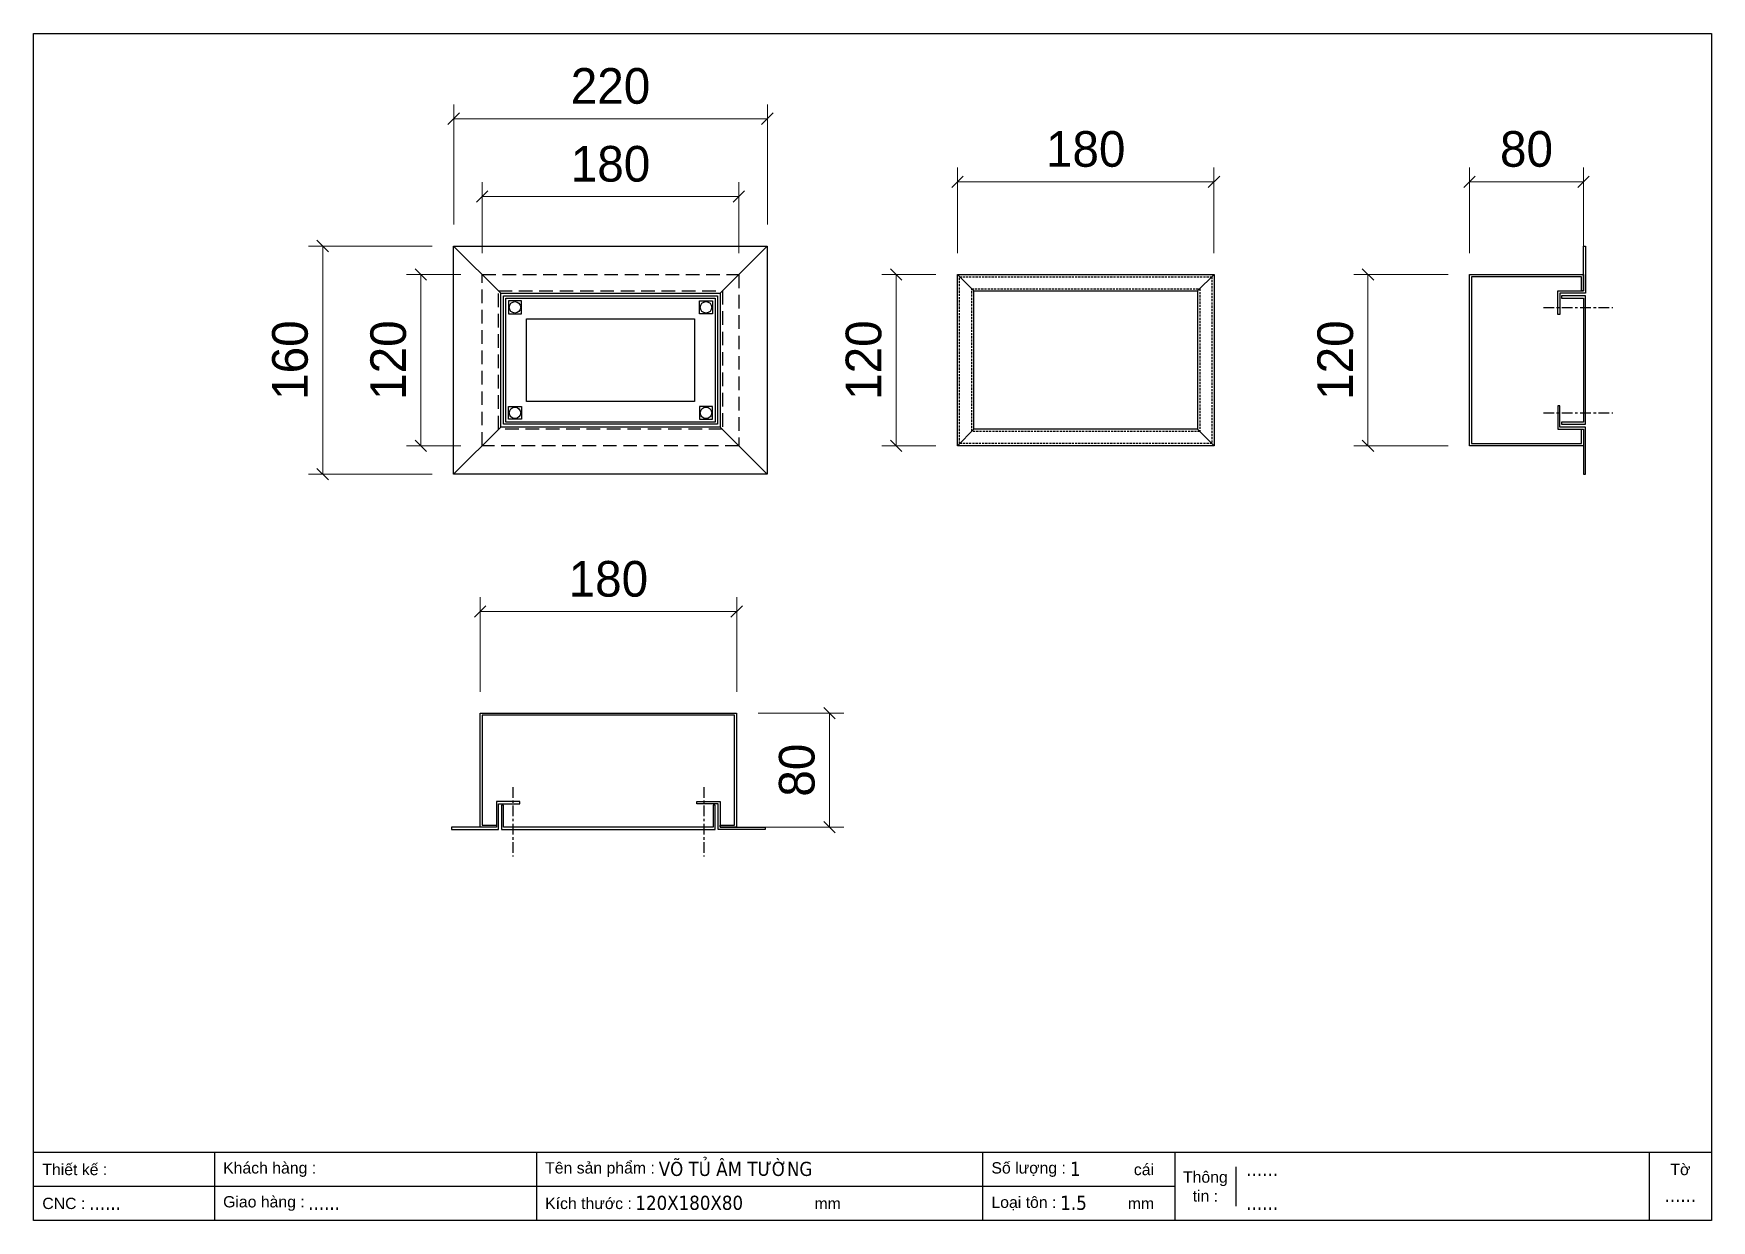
# Model space of a CAD drawing. Header units: millimetres. Extents: x 0 to 1177, y 0 to 832.
import ezdxf
from ezdxf.enums import TextEntityAlignment as Align

# ---------------------------------------------------------------- set-up
doc = ezdxf.new("R2010")
doc.units = ezdxf.units.MM
for name, pattern in [('C1', [4.3, 2.5, -0.6, 0.6, -0.6]), ('DASHED', [0.75, 0.5, -0.25]), ('HIDDEN2', [4.7625, 3.175, -1.5875])]:
    doc.linetypes.add(name, pattern=pattern)
doc.styles.add('Arial', font='arial.ttf')
doc.styles.add('Tahoma (Input Text)', font='tahoma.ttf')
doc.dimstyles.get("Standard").update_dxf_attribs({"dimtxt": 2.5, "dimasz": 2.5, "dimexe": 1.25, "dimexo": 0.625, "dimtad": 1, "dimcen": 2.5, "dimazin": 3, "dimtfac": 1, "dimtmove": 0, "dimatfit": 3})

# ---------------------------------------------------------------- blocks, each defined once
blk = doc.blocks.new('*D1')
at = {"color": 0, "linetype": 'ByBlock', "lineweight": -2}
for p, q in [((318.7, 721.9), (310.7, 713.9)), ((490.7, 713.9), (498.7, 721.9))]:
    blk.add_line(p, q, dxfattribs=at)
at = {"color": 5, "lineweight": 9, "ltscale": 3, "transparency": 16777216}
for p, q in [((314.7, 678.2), (314.7, 727.9)), ((314.7, 717.9), (494.7, 717.9)), ((494.7, 678.2), (494.7, 727.9))]:
    blk.add_line(p, q, dxfattribs=at)
at = {"layer": 'Defpoints', "color": 0, "ltscale": 3, "transparency": 16777216}
for p in [(494.7, 717.9), (314.7, 663.2), (494.7, 663.2)]:
    blk.add_point(p, dxfattribs=at)
at = {"color": 3, "ltscale": 3, "transparency": 16777216, "insert": (404.7, 740.7), "char_height": 25, "attachment_point": 5}
blk.add_mtext('180', dxfattribs=at)
blk = doc.blocks.new('*D2')
at = {"color": 5, "lineweight": 9, "ltscale": 3, "transparency": 16777216}
for p, q in [((299.7, 663.2), (261.7, 663.2)), ((271.7, 663.2), (271.7, 543.2)), ((299.7, 543.2), (261.7, 543.2))]:
    blk.add_line(p, q, dxfattribs=at)
at = {"color": 0, "linetype": 'ByBlock', "lineweight": -2}
for p, q in [((275.7, 659.2), (267.7, 667.2)), ((267.7, 547.2), (275.7, 539.2))]:
    blk.add_line(p, q, dxfattribs=at)
at = {"layer": 'Defpoints', "color": 0, "ltscale": 3, "transparency": 16777216}
for p in [(314.7, 663.2), (271.7, 543.2), (314.7, 543.2)]:
    blk.add_point(p, dxfattribs=at)
at = {"color": 3, "ltscale": 3, "transparency": 16777216, "insert": (248.9, 603.2), "char_height": 25, "attachment_point": 5, "rotation": 90}
blk.add_mtext('120', dxfattribs=at)
blk = doc.blocks.new('*D3')
at = {"color": 5, "lineweight": 9, "ltscale": 3, "transparency": 16777216}
for p, q in [((313.2, 370.7), (313.2, 436.9)), ((493.2, 370.7), (493.2, 436.9)), ((493.2, 426.9), (313.2, 426.9))]:
    blk.add_line(p, q, dxfattribs=at)
at = {"color": 0, "linetype": 'ByBlock', "lineweight": -2}
for p, q in [((317.2, 430.9), (309.2, 422.9)), ((489.2, 422.9), (497.2, 430.9))]:
    blk.add_line(p, q, dxfattribs=at)
at = {"layer": 'Defpoints', "color": 0, "ltscale": 3, "transparency": 16777216}
for p in [(313.2, 426.9), (313.2, 355.7), (493.2, 355.7)]:
    blk.add_point(p, dxfattribs=at)
at = {"color": 3, "ltscale": 3, "transparency": 16777216, "insert": (403.2, 449.7), "char_height": 25, "attachment_point": 5}
blk.add_mtext('180', dxfattribs=at)
blk = doc.blocks.new('*D4')
at = {"color": 5, "lineweight": 9, "ltscale": 3, "transparency": 16777216}
for p, q in [((508.2, 355.7), (568.3, 355.7)), ((558.3, 275.7), (558.3, 355.7)), ((508.2, 275.7), (568.3, 275.7))]:
    blk.add_line(p, q, dxfattribs=at)
at = {"color": 0, "linetype": 'ByBlock', "lineweight": -2}
for p, q in [((562.3, 351.7), (554.3, 359.7)), ((554.3, 279.7), (562.3, 271.7))]:
    blk.add_line(p, q, dxfattribs=at)
at = {"layer": 'Defpoints', "color": 0, "ltscale": 3, "transparency": 16777216}
for p in [(493.2, 355.7), (558.3, 355.7), (493.2, 275.7)]:
    blk.add_point(p, dxfattribs=at)
at = {"color": 3, "ltscale": 3, "transparency": 16777216, "insert": (535.5, 315.7), "char_height": 25, "attachment_point": 5, "rotation": 90}
blk.add_mtext('80', dxfattribs=at)
blk = doc.blocks.new('*D5')
at = {"color": 5, "lineweight": 9, "ltscale": 3, "transparency": 16777216}
for p, q in [((294.7, 698.2), (294.7, 782.5)), ((514.7, 698.2), (514.7, 782.5)), ((294.7, 772.5), (514.7, 772.5))]:
    blk.add_line(p, q, dxfattribs=at)
at = {"color": 0, "linetype": 'ByBlock', "lineweight": -2}
for p, q in [((298.7, 776.5), (290.7, 768.5)), ((510.7, 768.5), (518.7, 776.5))]:
    blk.add_line(p, q, dxfattribs=at)
at = {"layer": 'Defpoints', "color": 0, "ltscale": 3, "transparency": 16777216}
for p in [(514.7, 772.5), (294.7, 683.2), (514.7, 683.2)]:
    blk.add_point(p, dxfattribs=at)
at = {"color": 3, "ltscale": 3, "transparency": 16777216, "insert": (404.7, 795.3), "char_height": 25, "attachment_point": 5}
blk.add_mtext('220', dxfattribs=at)
blk = doc.blocks.new('*D6')
at = {"color": 5, "lineweight": 9, "ltscale": 3, "transparency": 16777216}
for p, q in [((279.7, 683.2), (192.8, 683.2)), ((202.8, 683.2), (202.8, 523.2)), ((279.7, 523.2), (192.8, 523.2))]:
    blk.add_line(p, q, dxfattribs=at)
at = {"color": 0, "linetype": 'ByBlock', "lineweight": -2}
for p, q in [((206.8, 679.2), (198.8, 687.2)), ((198.8, 527.2), (206.8, 519.2))]:
    blk.add_line(p, q, dxfattribs=at)
at = {"layer": 'Defpoints', "color": 0, "ltscale": 3, "transparency": 16777216}
for p in [(294.7, 683.2), (202.8, 523.2), (294.7, 523.2)]:
    blk.add_point(p, dxfattribs=at)
at = {"color": 3, "ltscale": 3, "transparency": 16777216, "insert": (180, 603.2), "char_height": 25, "attachment_point": 5, "rotation": 90}
blk.add_mtext('160', dxfattribs=at)
blk = doc.blocks.new('*D7')
at = {"color": 5, "lineweight": 9, "ltscale": 3, "transparency": 16777216}
for p, q in [((633, 663.2), (595, 663.2)), ((605, 663.2), (605, 543.2)), ((633, 543.2), (595, 543.2))]:
    blk.add_line(p, q, dxfattribs=at)
at = {"color": 0, "linetype": 'ByBlock', "lineweight": -2}
for p, q in [((609, 659.2), (601, 667.2)), ((601, 547.2), (609, 539.2))]:
    blk.add_line(p, q, dxfattribs=at)
at = {"layer": 'Defpoints', "color": 0, "ltscale": 3, "transparency": 16777216}
for p in [(648, 663.2), (605, 543.2), (648, 543.2)]:
    blk.add_point(p, dxfattribs=at)
at = {"color": 3, "ltscale": 3, "transparency": 16777216, "insert": (582.3, 603.2), "char_height": 25, "attachment_point": 5, "rotation": 90}
blk.add_mtext('120', dxfattribs=at)
blk = doc.blocks.new('*D8')
at = {"color": 0, "linetype": 'ByBlock', "lineweight": -2}
for p, q in [((652, 732.3), (644, 724.3)), ((824, 724.3), (832, 732.3))]:
    blk.add_line(p, q, dxfattribs=at)
at = {"color": 5, "lineweight": 9, "ltscale": 3, "transparency": 16777216}
for p, q in [((648, 678.2), (648, 738.3)), ((828, 678.2), (828, 738.3)), ((648, 728.3), (828, 728.3))]:
    blk.add_line(p, q, dxfattribs=at)
at = {"layer": 'Defpoints', "color": 0, "ltscale": 3, "transparency": 16777216}
for p in [(828, 728.3), (648, 663.2), (828, 663.2)]:
    blk.add_point(p, dxfattribs=at)
at = {"color": 3, "ltscale": 3, "transparency": 16777216, "insert": (738, 751.1), "char_height": 25, "attachment_point": 5}
blk.add_mtext('180', dxfattribs=at)
blk = doc.blocks.new('*D9')
at = {"color": 5, "lineweight": 9, "ltscale": 3, "transparency": 16777216}
for p, q in [((992.2, 663.2), (926, 663.2)), ((936, 663.2), (936, 543.2)), ((992.2, 543.2), (926, 543.2))]:
    blk.add_line(p, q, dxfattribs=at)
at = {"color": 0, "linetype": 'ByBlock', "lineweight": -2}
for p, q in [((940, 659.2), (932, 667.2)), ((932, 547.2), (940, 539.2))]:
    blk.add_line(p, q, dxfattribs=at)
at = {"layer": 'Defpoints', "color": 0, "ltscale": 3, "transparency": 16777216}
for p in [(1007.2, 663.2), (936, 543.2), (1007.2, 543.2)]:
    blk.add_point(p, dxfattribs=at)
at = {"color": 3, "ltscale": 3, "transparency": 16777216, "insert": (913.2, 603.2), "char_height": 25, "attachment_point": 5, "rotation": 90}
blk.add_mtext('120', dxfattribs=at)
blk = doc.blocks.new('*D10')
at = {"color": 0, "linetype": 'ByBlock', "lineweight": -2}
for p, q in [((1011.2, 732.3), (1003.2, 724.3)), ((1083.2, 724.3), (1091.2, 732.3))]:
    blk.add_line(p, q, dxfattribs=at)
at = {"color": 5, "lineweight": 9, "ltscale": 3, "transparency": 16777216}
for p, q in [((1007.2, 678.2), (1007.2, 738.3)), ((1087.2, 678.2), (1087.2, 738.3)), ((1087.2, 728.3), (1007.2, 728.3))]:
    blk.add_line(p, q, dxfattribs=at)
at = {"layer": 'Defpoints', "color": 0, "ltscale": 3, "transparency": 16777216}
for p in [(1007.2, 728.3), (1007.2, 663.2), (1087.2, 663.2)]:
    blk.add_point(p, dxfattribs=at)
at = {"color": 3, "ltscale": 3, "transparency": 16777216, "insert": (1047.2, 751.1), "char_height": 25, "attachment_point": 5}
blk.add_mtext('80', dxfattribs=at)
blk = doc.blocks.new('khungtenAsean2')
at = {"color": 7}
for p, q in [((2970, -1980), (0, -1980)), ((320, -1980), (320, -2100)), ((890, -1980), (890, -2100)), ((1680, -1980), (1680, -2100)), ((2020, -1980), (2020, -2100)), ((2860, -1980), (2860, -2100)), ((2128.3, -2005), (2128.3, -2075)), ((2020, -2040), (0, -2040))]:
    blk.add_line(p, q, dxfattribs=at)
blk.add_lwpolyline([(0, 0), (2970, 0), (2970, -2100), (0, -2100)], close=True, dxfattribs=at)
at = {"color": 2, "char_height": 20, "style": 'Arial'}
for s, insert, width, attachment_point in [('  Thiết kế :', (0, -2010), 917.634, 4), ('  Khách hàng :', (320, -2010), 917.634, 4), ('  Tên sản phẩm :', (890, -2010), 917.634, 4), ('  Số lượng :', (1680, -2010), 917.634, 4), ('cái', (1947.6, -2010), 917.634, 4), ('Thông\\Ptin :', (2074.2, -2040), 108.311, 5), ('Tờ', (2915, -2010), 110, 5), ('  CNC :', (0, -2070), 917.634, 4), ('  Giao hàng :', (320, -2070), 917.634, 4), ('  Kích thước :', (890, -2070), 917.634, 4), ('mm', (1382.3, -2070), 917.634, 4), ('  Loại tôn :', (1680, -2070), 917.634, 4), ('mm', (1936.9, -2070), 917.634, 4)]:
    blk.add_mtext(s, dxfattribs=dict(at, insert=insert, width=width, attachment_point=attachment_point))
at = {"color": 1, "style": 'Tahoma (Input Text)', "flags": 8}
for tag, p in [('#01', (137.1, -2021.3)), ('#03', (506.6, -2019.3)), ('#05', (1106.6, -2021.3)), ('#07', (1834.7, -2021.3)), ('#09', (2146.7, -2021.3)), ('#02', (98.5, -2081.3)), ('#04', (486.1, -2081.3)), ('#06', (1065.3, -2081.3)), ('#08', (1817.4, -2081.3)), ('#10', (2146.7, -2081.3))]:
    blk.add_attdef(tag, p, '', height=25, dxfattribs=at)
blk.add_attdef('#11', text='', height=25, dxfattribs=at).set_placement((2915, -2067.3), align=Align.CENTER)

msp = doc.modelspace()

# ---------------------------------------------------------------- linework, layer by layer
at = {"ltscale": 3}
for p, q in [((294.677, 683.208), (327.677, 650.208)), ((1087.192, 683.208), (1088.692, 683.208)), ((648.026, 663.208), (659.526, 651.708)), ((816.526, 651.708), (828.026, 663.208)), ((327.677, 650.208), (327.677, 650.208)), ((659.526, 554.708), (648.026, 543.208)), ((816.526, 554.708), (828.026, 543.208)), ((513.168, 275.704), (513.168, 274.204))]:
    msp.add_line(p, q, dxfattribs=at)
at = {"color": 51, "ltscale": 3, "true_color": 0xf8f6b0}
for p, q in [((514.677, 683.208), (481.677, 650.208)), ((327.677, 556.208), (294.677, 523.208)), ((481.677, 556.208), (514.677, 523.208))]:
    msp.add_line(p, q, dxfattribs=at)
at = {"linetype": 'C1', "ltscale": 3}
for p, q in [((1059.052, 640.208), (1107.668, 640.208)), ((1059.052, 566.208), (1107.668, 566.208)), ((336.168, 303.844), (336.168, 255.228)), ((470.168, 303.844), (470.168, 255.228))]:
    msp.add_line(p, q, dxfattribs=at)
at = {"color": 51, "ltscale": 3, "true_color": 0xf8f6b0}
for points in [[(294.677, 683.208), (514.677, 683.208), (514.677, 523.208), (294.677, 523.208)], [(327.677, 650.208), (481.677, 650.208), (481.677, 556.208), (327.677, 556.208)], [(345.677, 632.208), (463.677, 632.208), (463.677, 574.208), (345.677, 574.208)], [(1088.692, 523.208), (1088.692, 556.208), (1070.692, 556.208), (1070.692, 571.208), (1069.192, 571.208), (1069.192, 554.708), (1087.192, 554.708), (1087.192, 523.208)], [(293.168, 274.204), (326.168, 274.204), (326.168, 292.204), (341.168, 292.204), (341.168, 293.704), (324.668, 293.704), (324.668, 275.704), (293.168, 275.704)]]:
    msp.add_lwpolyline(points, close=True, dxfattribs=at)
for points in [[(1088.692, 683.208), (1088.692, 650.208), (1070.692, 650.208), (1070.692, 635.208), (1069.192, 635.208), (1069.192, 651.708), (1087.192, 651.708), (1087.192, 683.208)], [(513.168, 274.204), (480.168, 274.204), (480.168, 292.204), (465.168, 292.204), (465.168, 293.704), (481.668, 293.704), (481.668, 275.704), (513.168, 275.704)]]:
    msp.add_lwpolyline(points, dxfattribs=at)
at = {"linetype": 'HIDDEN2', "ltscale": 3}
for points in [[(314.677, 663.208), (494.677, 663.208), (494.677, 543.208), (314.677, 543.208)], [(326.177, 651.708), (483.177, 651.708), (483.177, 554.708), (326.177, 554.708)]]:
    msp.add_lwpolyline(points, close=True, dxfattribs=at)
at = {"ltscale": 3}
for points in [[(648.026, 663.208), (828.026, 663.208), (828.026, 543.208), (648.026, 543.208)], [(1087.192, 543.208), (1007.192, 543.208), (1007.192, 663.208), (1087.192, 663.208), (1087.192, 651.708), (1085.692, 651.708), (1085.692, 651.708), (1085.692, 651.708), (1085.692, 651.708), (1085.692, 651.708), (1085.692, 661.708), (1008.692, 661.708), (1008.692, 544.708), (1085.692, 544.708), (1085.692, 554.708), (1085.692, 554.708), (1085.692, 554.708), (1085.692, 554.708), (1085.692, 554.708), (1087.192, 554.708)], [(659.526, 651.708), (816.526, 651.708), (816.526, 554.708), (659.526, 554.708)], [(313.168, 275.704), (313.168, 355.704), (493.168, 355.704), (493.168, 275.704), (481.668, 275.704), (481.668, 277.204), (481.668, 277.204), (481.668, 277.204), (481.668, 277.204), (481.668, 277.204), (491.668, 277.204), (491.668, 354.204), (314.668, 354.204), (314.668, 277.204), (324.668, 277.204), (324.668, 277.204), (324.668, 277.204), (324.668, 277.204), (324.668, 277.204), (324.668, 275.704)]]:
    msp.add_lwpolyline(points, close=True, dxfattribs=at)
at = {"linetype": 'DASHED', "ltscale": 3}
for points in [[(649.526, 661.708), (826.526, 661.708), (826.526, 544.708), (649.526, 544.708)], [(658.026, 653.208), (818.026, 653.208), (818.026, 553.208), (658.026, 553.208)]]:
    msp.add_lwpolyline(points, close=True, dxfattribs=at)
at = {"color": 6, "ltscale": 3}
for points in [[(329.677, 648.208), (479.677, 648.208), (479.677, 558.208), (329.677, 558.208)], [(331.177, 646.708), (478.177, 646.708), (478.177, 559.708), (331.177, 559.708)]]:
    msp.add_lwpolyline(points, close=True, dxfattribs=at)
at = {"color": 6}
for points in [[(1071.783, 646.708), (1071.783, 646.708), (1087.192, 646.708), (1087.192, 559.708), (1071.783, 559.708), (1071.783, 559.708), (1071.783, 559.708), (1071.783, 558.208), (1088.692, 558.208), (1088.692, 648.208), (1071.783, 648.208), (1071.783, 646.708)], [(476.668, 291.113), (476.668, 291.113), (476.668, 275.704), (329.668, 275.704), (329.668, 291.113), (329.668, 291.113), (329.668, 291.113), (328.168, 291.113), (328.168, 274.204), (478.168, 274.204), (478.168, 291.113), (476.668, 291.113)]]:
    msp.add_lwpolyline(points, close=True, dxfattribs=at)
at = {"color": 40, "ltscale": 3, "true_color": 0xf8d731}
for points in [[(333.177, 635.708), (342.177, 635.708), (342.177, 644.708), (333.177, 644.708)], [(476.177, 635.708), (467.177, 635.708), (467.177, 644.708), (476.177, 644.708)], [(333.177, 570.708), (342.177, 570.708), (342.177, 561.708), (333.177, 561.708)], [(476.177, 570.708), (467.177, 570.708), (467.177, 561.708), (476.177, 561.708)]]:
    msp.add_lwpolyline(points, close=True, dxfattribs=at)
for centre in [(337.677, 640.208), (471.677, 640.208), (337.677, 566.208), (471.677, 566.208)]:
    msp.add_circle(centre, 4, dxfattribs=at)

# ---------------------------------------------------------------- block references
at = {"color": 7}
ref = msp.add_blockref('khungtenAsean2', (0, 832.169), dxfattribs=dict(at, xscale=0.3962711310607911, yscale=0.3962711310607911, zscale=0.3962711310607911))
ref.add_attrib('#11', '......', dxfattribs={"color": 1, "height": 9.9068, "style": 'Tahoma (Input Text)'}).set_placement((1155.128, 12.939), align=Align.CENTER)
ref.add_attrib('#09', '......', (850.682, 31.196), dxfattribs={"color": 1, "height": 9.9068, "style": 'Tahoma (Input Text)'})
ref.add_attrib('#10', '......', (850.682, 7.42), dxfattribs={"color": 1, "height": 9.9068, "style": 'Tahoma (Input Text)'})
ref.add_attrib('#08', '1.5', (720.202, 7.42), dxfattribs={"color": 1, "height": 9.9068, "style": 'Tahoma (Input Text)'})
ref.add_attrib('#07', '1', (727.031, 31.196), dxfattribs={"color": 1, "height": 9.907, "style": 'Tahoma (Input Text)'})
ref.add_attrib('#06', '120X180X80', (422.16, 7.42), dxfattribs={"color": 1, "height": 9.9068, "style": 'Tahoma (Input Text)'})
ref.add_attrib('#05', 'VÕ TỦ ÂM TƯỜNG', (438.525, 31.196), dxfattribs={"color": 1, "height": 9.90678, "style": 'Tahoma (Input Text)'})
ref.add_attrib('#04', '......', (192.629, 7.42), dxfattribs={"color": 1, "height": 9.9068, "style": 'Tahoma (Input Text)'})
ref.add_attrib('#02', '......', (39.016, 7.42), dxfattribs={"color": 1, "height": 9.9068, "style": 'Tahoma (Input Text)'})

# ---------------------------------------------------------------- dimensions: what is measured, and where the dimension line sits
at = {"ltscale": 3}
for base, p1, p2, picture, middle in [((514.677, 772.527), (294.677, 683.208), (514.677, 683.208), '*D5', (404.677, 795.291)), ((828.026, 728.295), (648.026, 663.208), (828.026, 663.208), '*D8', (738.026, 751.06)), ((1007.192, 728.295), (1087.192, 663.208), (1007.192, 663.208), '*D10', (1047.192, 751.06)), ((494.677, 717.939), (314.677, 663.208), (494.677, 663.208), '*D1', (404.677, 740.703)), ((313.168, 426.941), (493.168, 355.704), (313.168, 355.704), '*D3', (403.168, 449.705))]:
    dim = msp.add_linear_dim(base=base, p1=p1, p2=p2, dimstyle='Standard', dxfattribs=at)
    dim.commit()
    dim.dimension.update_dxf_attribs({"geometry": picture, "text_midpoint": middle})
for base, p1, p2, angle, picture, middle in [((202.809, 523.208), (294.677, 683.208), (294.677, 523.208), 90, '*D6', (180.045, 603.208)), ((271.695, 543.208), (314.677, 663.208), (314.677, 543.208), 90, '*D2', (248.931, 603.208)), ((605.044, 543.208), (648.026, 663.208), (648.026, 543.208), 90, '*D7', (582.279, 603.208)), ((935.955, 543.208), (1007.192, 663.208), (1007.192, 543.208), 90, '*D9', (913.19, 603.208)), ((558.256, 355.704), (493.168, 275.704), (493.168, 355.704), 270, '*D4', (535.491, 315.704))]:
    dim = msp.add_linear_dim(base=base, p1=p1, p2=p2, angle=angle, dimstyle='Standard', dxfattribs=at)
    dim.commit()
    dim.dimension.update_dxf_attribs({"geometry": picture, "text_midpoint": middle})

doc.saveas('drawing.dxf')
